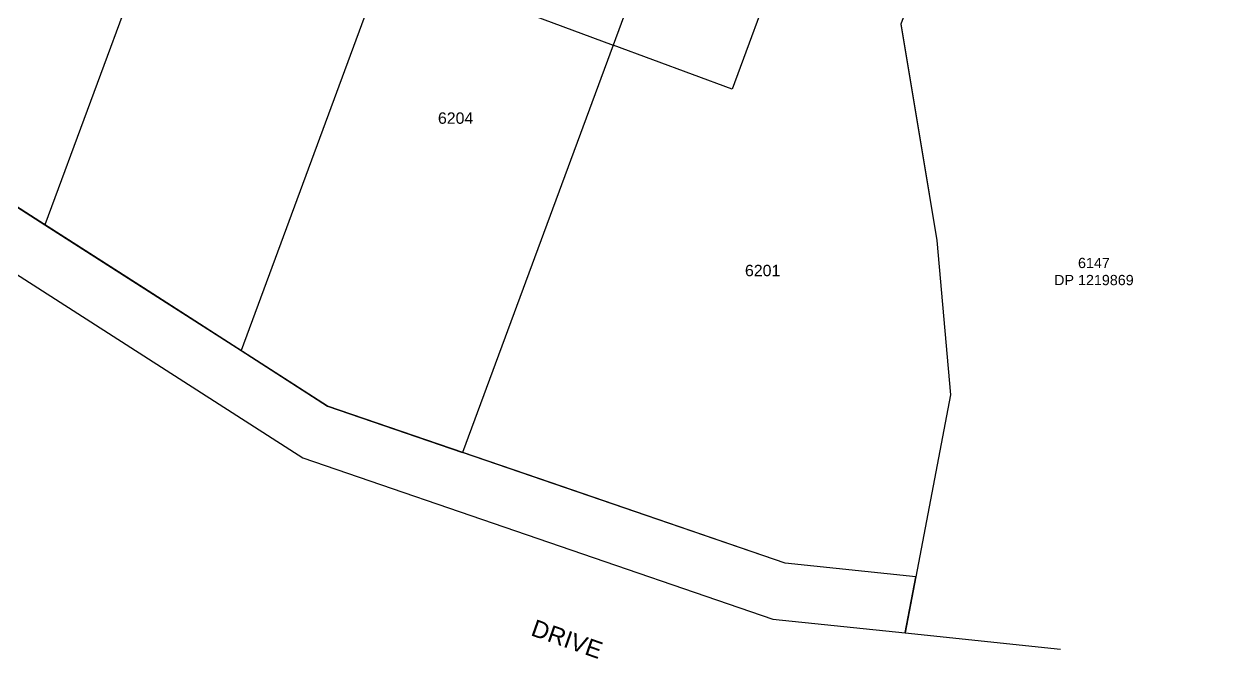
# Model space of a CAD drawing. Header units: metres. Extents: x 290331 to 290688, y 6233906 to 6234186.
# Drawn here: x 290476.6 to 290688.4, y 6233906.1 to 6234017.7 of the extents above; entities that cross this region are included whole.
import ezdxf

# ---------------------------------------------------------------- set-up
doc = ezdxf.new("R2010")
doc.units = ezdxf.units.M
doc.header["$LTSCALE"] = 0.7
doc.layers.add('Cadastre Developer_SP_EXT', color=4, linetype='Continuous')
doc.layers.add('Cadastre Developer_SP_NEW', color=4, linetype='Continuous')
doc.styles.add('ARIAL', font='arial.ttf', dxfattribs={"height": 2})
doc.styles.get("Standard").update_dxf_attribs({"font": 'arial.ttf'})

msp = doc.modelspace()

# ---------------------------------------------------------------- linework, layer by layer
at = {"layer": 'Cadastre Developer_SP_NEW', "flags": 128}
msp.add_lwpolyline([(290688.37, 6234069.56), (290678.22, 6234039.37, -0.422827), (290665.27, 6234033.18), (290663.87, 6234033.7), (290639.93, 6234042.55), (290639.06, 6234040.2), (290630.74, 6234017.67), (290631.94, 6234010.34), (290634.39, 6233995.56), (290637.03, 6233979.64), (290639.44, 6233952.53), (290633.34, 6233920.55), (290631.46, 6233910.69), (290658.77, 6233907.83)], format="xyb", dxfattribs=at)
at = {"layer": 'Cadastre Developer_SP_NEW'}
for points in [[(290595.74, 6234056.21), (290580.14, 6234014)], [(290616.66, 6234048.48), (290601.06, 6234006.27)], [(290504.36, 6234047.49), (290480.3, 6233982.4)], [(290558.85, 6234021.86), (290580.14, 6234014)], [(290630.74, 6234017.67), (290637.03, 6233979.64)], [(290601.06, 6234006.27), (290580.14, 6234014)], [(290440.65, 6234007.8), (290480.3, 6233982.4)], [(290480.3, 6233982.4), (290514.78, 6233960.3)], [(290637.03, 6233979.64), (290639.44, 6233952.53)], [(290514.78, 6233960.3), (290529.98, 6233950.56)], [(290639.44, 6233952.53), (290633.34, 6233920.55)], [(290529.98, 6233950.56), (290553.7, 6233942.42)], [(290610.4, 6233922.95), (290553.7, 6233942.42)], [(290633.34, 6233920.55), (290610.4, 6233922.95)]]:
    msp.add_lwpolyline(points, dxfattribs=at)

# ---------------------------------------------------------------- texts
at = {"layer": 'Cadastre Developer_SP_EXT', "insert": (290664.65, 6233974.19), "char_height": 1.8, "width": 16.0011, "attachment_point": 5}
msp.add_mtext('6147\\PDP 1219869', dxfattribs=at)
at = {"layer": 'Cadastre Developer_SP_NEW', "insert": (290552.47, 6234001.14), "char_height": 2, "width": 12.2212, "attachment_point": 5, "style": 'ARIAL', "bg_fill": 2}
msp.add_mtext('6204', dxfattribs=at)
at = {"layer": 'Cadastre Developer_SP_NEW', "insert": (290606.43, 6233974.36), "char_height": 2, "width": 12.2212, "attachment_point": 5, "style": 'ARIAL'}
msp.add_mtext('6201', dxfattribs=at)
at = {"layer": 'Cadastre Developer_SP_NEW', "insert": (290566.51, 6233913.15), "char_height": 3, "width": 26.3539, "attachment_point": 1, "rotation": 340.643}
msp.add_mtext('DRIVE', dxfattribs=at)

# ---------------------------------------------------------------- next in the draw order: linework, layer by layer
at = {"layer": 'Cadastre Developer_SP_NEW'}
for points in [[(290555.68, 6234071), (290514.78, 6233960.3)], [(290580.14, 6234014), (290553.7, 6233942.42)]]:
    msp.add_lwpolyline(points, dxfattribs=at)
at = {"layer": 'Cadastre Developer_SP_NEW', "flags": 128}
msp.add_lwpolyline([(290409.23, 6234016.06), (290525.6, 6233941.49), (290608.23, 6233913.12), (290631.46, 6233910.69), (290631.48, 6233910.79), (290633.34, 6233920.55), (290610.4, 6233922.95), (290569.12, 6233937.12), (290540.74, 6233946.87), (290529.98, 6233950.56), (290519.96, 6233956.99), (290498.41, 6233970.8), (290478.58, 6233983.5), (290458.75, 6233996.2)], dxfattribs=at)

doc.saveas('drawing.dxf')
